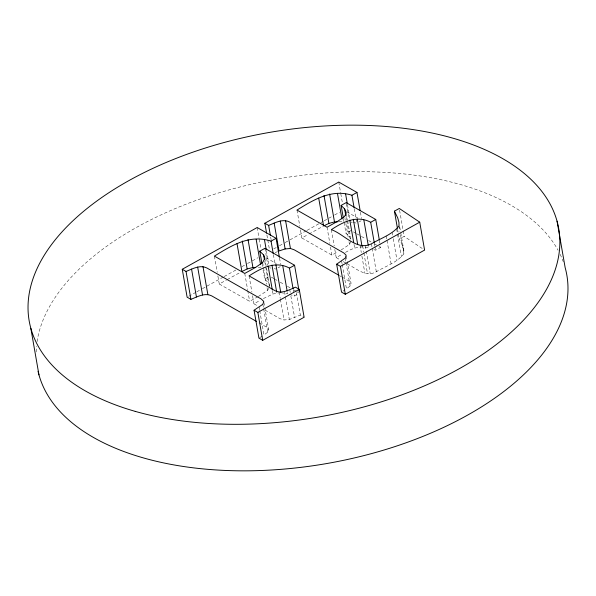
<?xml version="1.0" encoding="UTF-8"?>
<svg xmlns="http://www.w3.org/2000/svg" width="596" height="596" viewBox="0 0 596 596"><rect width="100%" height="100%" fill="white"/><g stroke="black" fill="none" stroke-linecap="round" stroke-linejoin="round"><path stroke-width="0.45" stroke-dasharray="2.98 2.23" d="M259.729 310.65L263.976 334.959L267.738 332.173L268.617 329.372L264.84 307.76M342.216 264.55L346.455 288.859L350.113 286.013L351.029 283.16L347.259 261.547M341.135 249.985L349.48 244.464L351.096 240.642M258.254 296.54L267.522 290.446L269.705 286.378L266.248 266.568M347.177 263.842C355.998 268.245 365.884 277.803 376.322 271.739C385.605 266.174 396.996 262.642 403.865 253.889L403.82 250.29L400.676 232.284M342.938 291.191L345.047 289.798M259.655 337.701L262.538 335.876M188.746 296.294L195.995 292.256M196.799 291.809L201.634 289.112M202.439 288.665L223.381 276.991M224.185 276.544L236.269 269.809M241.909 266.665L246.744 263.968M247.549 263.521L251.579 261.272M252.384 260.825L258.023 257.681M273.78 248.897L276.216 247.541M279.464 245.731L284.337 243.012M285.149 242.557L289.216 240.292M290.029 239.845L306.269 230.786M307.082 230.339L320.074 223.09M320.886 222.643L323.323 221.28M324.135 220.833L333.879 215.394M334.691 214.947L339.564 212.228M217.86 275.926L219.276 284.024L226.48 280.008M227.285 279.561L239.696 272.722M300.451 229.885L301.867 237.99L308.184 234.466M308.974 234.027L322.831 226.413M358.963 221.965L361.124 220.758M278.071 267.835L280.239 266.628M350.455 239.138L349.494 236.88L346 233.334L351.051 230.518M269.705 286.378L268.513 282.921L264.661 279.092L269.772 276.246M301.867 237.99L331.905 255.125L338.059 251.698M219.276 284.024L249.635 301.345L257.472 296.979M334.803 249.486L336.219 257.591L342.372 254.157M345.449 252.443C352.392 248.145 360.602 245.396 368.708 247.921L368.395 246.118M252.533 295.705L253.948 303.811L260.221 300.317M263.358 298.566L273.013 293.992L279.211 292.83M373.848 249.627L375.562 250.201L380.613 247.385L379.987 243.786M289.298 294.32L294.327 296.018L298.715 293.575M403.82 250.29L402.605 245.85L399.305 239.07L404.148 236.366L424.598 250.082M265.004 310.114L280.001 318.666L284.016 319.97L289.351 319.523L300.332 315.083L304.116 317.243M275.084 252.644L277.445 251.639M338.863 221.697L342.372 221.511L342.059 219.708M258.321 267.291L261.018 267.187L260.705 265.384M280.783 292.696L287.622 293.754L287.309 291.951M350.493 221.973L352.296 222.315M353.197 222.487L356.795 223.172L356.17 219.566M269.377 267.768L271.009 268.088M274.279 268.721L275.911 269.042M346.798 211.774L357.883 218.099M353.443 231.889L355.842 233.252M356.639 233.714L360.64 235.994M361.437 236.448L365.43 238.728M368.626 240.546L371.025 241.916M374.221 243.742L378.214 246.021M379.011 246.476L380.613 247.385M336.219 257.591L340.13 259.819M343.266 261.607L346.395 263.395M339.832 275.821L341.433 276.73M342.231 277.192L348.623 280.835L351.029 283.16M265.987 257.688L276.231 263.529M271.381 277.155L274.585 278.988M275.389 279.442L276.991 280.358M280.202 282.191L284.21 284.478M287.414 286.303L290.625 288.136M293.828 289.969L296.234 291.34M297.039 291.794L298.641 292.71M253.948 303.811L257.897 306.061M259.029 322.876L266.248 326.995L268.617 329.372M399.596 210.254L403.052 230.063M403.209 230.965L404.148 236.366M399.73 226.875L400.519 231.382M398.992 225.981L399.931 231.382M400.564 234.98L403.865 253.889M397.577 229.162L398.202 232.768M398.359 233.669L399.305 239.07M396.638 229.006L397.428 233.505M397.584 234.407L401.51 256.913M392.123 232.388L392.6 235.092M393.226 238.691L396.996 260.303M386.215 235.927L386.841 239.525M386.998 240.426L391.088 263.834M379.51 241.082L379.831 242.885M374.467 243.898L374.78 245.694M374.936 246.595L375.562 250.201M371.45 243.824L372.075 247.422M372.239 248.323L376.322 271.739M360.431 212.25L361.534 218.553M365.363 245.746L366.153 250.245M366.309 251.147L370.235 273.653M362.651 245.843L363.754 252.145M363.91 253.047L367.523 273.758M354.285 208.764L356.013 218.672M360.029 245.351L361.288 252.555M361.914 256.161L364.901 273.266M347.505 204.868L350.023 219.276M354.031 244.427L354.665 248.033M346.336 203.512L349.003 218.814M346.388 213.636L347.483 219.939M347.639 220.84L350.783 238.847M346.038 217.078L346.507 219.775M346.663 220.676L349.494 236.88M338.759 182.056L340.644 192.858M340.8 193.76L342.529 203.661M344.92 218.352L345.233 220.155M345.859 223.753L348.22 237.26M349.003 241.76L349.48 244.464M343.49 218.926L343.959 221.63M344.115 222.531L346 233.334M346.321 256.146L347.103 260.646M345.24 258.098L345.874 261.704M346.03 262.605L350.113 286.013M341.59 260.951L342.059 263.648M331.346 229.676L334.177 245.887M327.033 227.218L329.864 243.421M330.489 247.027L331.905 255.125M296.994 210.075L299.818 226.286M296.406 292.576L300.332 315.083M293.232 289.716L294.327 296.018M289.76 289.686L290.23 292.39M290.855 295.988L294.633 317.601M279.546 258.12L280.642 264.423M284.478 291.608L289.351 319.523M270.673 237.111L271.143 239.808M273.393 254.634L274.965 263.633M279.144 292.062L280.247 298.365M280.403 299.267L284.016 319.97M266.896 234.951L269.407 249.359M266.39 250.663L268.744 264.17M272.379 290.394L273.013 293.992M264.9 248.331L267.887 265.436M264.833 258.463L266.092 265.667M264.743 261.316L265.525 265.816M265.682 266.717L268.513 282.921M257.174 227.523L259.059 238.333M259.223 239.227L260.951 249.135M262.65 262.531L266.419 284.143M267.053 287.741L267.522 290.446M262.143 264.691L262.456 266.486M263.089 270.092L264.661 279.092M263.901 302.358L264.684 306.858M262.866 304.258L263.492 307.856M263.648 308.758L267.738 332.173M259.104 307.044L259.573 309.749M249.076 275.896L251.907 292.1M244.762 273.437L247.593 289.641M247.75 290.543L249.635 301.345M214.404 256.116L217.227 272.32M36.162 351.953A268.766 144.411 -9.9 0 1 36.498 346.298M37.079 341.59A268.766 144.411 -9.9 0 1 276.909 179.061A268.766 144.411 -9.9 0 1 558.087 250.305M560.165 254.365A268.766 144.411 -9.9 0 1 563.287 261.808"/><path stroke-width="0.89" d="M397.42 228.268L394.433 211.155L399.283 208.458L419.726 222.174L424.598 250.082L345.308 294.282L341.523 292.122L336.658 264.207L345.24 258.098L346.157 255.244L343.75 252.928L289.418 221.928C282.526 218.486 275.084 222.867 268.632 225.407L264.848 223.247L338.759 182.056L356.974 192.441L360.118 210.455M299.132 291.37L294.573 265.257L289.455 268.111C275.553 260.377 260.914 268.237 249.076 275.896L275.129 290.759C281.975 294.111 289.172 289.857 295.46 287.168L299.244 289.328L304.116 317.243L262.717 340.316L258.94 338.155L254.067 310.248L262.866 304.258L263.745 301.457L261.376 299.08L206.827 267.962C199.936 264.52 192.501 268.908 186.041 271.441L182.257 269.28L257.174 227.523L276.09 238.311L279.39 257.219M379.354 240.181L375.741 219.47L346.179 202.61L341.128 205.419L344.622 208.972L346.231 212.735L344.607 216.549L337.805 221.213L327.033 227.218L296.994 210.075C313.347 199.846 331.89 188.709 351.923 195.257L356.974 192.441M294.573 265.257L264.9 248.331L259.789 251.184L263.641 255.013L264.833 258.463L262.65 262.531L255.736 267.321L244.762 273.437L214.404 256.116C231.918 245.336 249.709 234.161 271.038 241.127L276.09 238.311M394.433 211.155L397.733 217.935L398.947 222.375L398.992 225.981C392.123 234.727 380.732 238.258 371.45 243.824C356.654 251.199 344.115 234.019 331.346 229.676C342.842 221.988 357.146 214.821 370.69 222.286L375.741 219.47M254.067 310.248L257.845 312.401L299.244 289.328M336.658 264.207L340.435 266.367L419.726 222.174M337.992 221.742L334.483 221.935L328.88 223.411L323.576 226.011L318.704 198.095M255.617 267.403L252.92 267.507L247.161 268.96L241.894 271.538L237.022 243.622M182.257 269.28L187.129 297.195L190.914 299.356C197.365 296.815 204.808 292.435 211.699 295.877L256.623 321.505M339.035 275.367L294.29 249.843L290.431 248.48L285.126 248.942L279.025 250.961L274.153 223.053M557.044 221.146L565.164 267.671A268.766 144.411 -9.9 0 1 337.373 461.572A268.766 144.411 -9.9 0 1 38.062 371.301M370.69 222.286L374.31 242.997M363.836 220.006L368.239 245.217M357.257 219.023L361.966 246.036M351.923 195.257L354.128 207.862M353.309 219.283L357.704 244.494M345.62 194.065L347.349 203.966M349.792 220.118L353.719 242.632M344.622 208.972L345.725 215.275M341.128 205.419L343.326 218.024M337.5 193.596L341.903 218.806M329.61 194.02L334.483 221.935M340.435 266.367L345.308 294.282M324.008 195.503L328.88 223.411M285.566 220.565L290.431 248.48M289.455 268.111L293.076 288.814M280.254 221.027L285.126 248.942M282.75 265.838L287.153 291.049M275.911 264.78L280.783 292.696M268.632 225.407L270.361 235.308M271.038 241.127L273.236 253.732M264.848 223.247L266.576 233.155M271.977 265.108L276.686 292.122M264.505 239.86L266.233 249.761M268.14 266.084L272.223 289.492M263.641 255.013L264.423 259.513M259.789 251.184L261.987 263.79M256.146 239.272L260.549 264.482M248.048 239.599L252.92 267.507M257.845 312.401L262.717 340.316M242.289 241.052L247.161 268.96M202.975 266.598L207.848 294.513M197.663 267.068L202.536 294.975M191.562 269.087L196.434 296.994M186.041 271.441L190.914 299.356M30.836 328.329L38.956 374.854M135.232 411.374A268.766 144.411 -9.9 0 0 558.08 259.118A268.766 144.411 -9.9 0 0 188.507 153.723A268.766 144.411 -9.9 0 0 135.232 411.374"/></g></svg>
